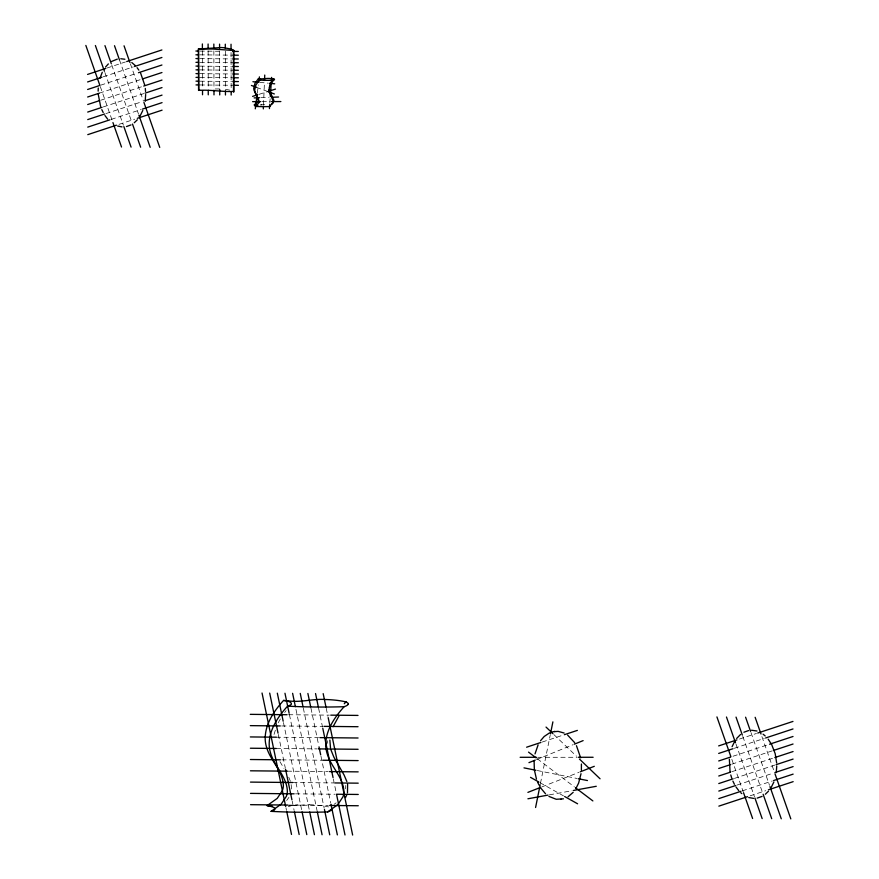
<?xml version="1.0" encoding="UTF-8"?>
<svg xmlns="http://www.w3.org/2000/svg" width="879" height="879" viewBox="0 0 879 879"><rect width="100%" height="100%" fill="white"/><g stroke="black" fill="none" stroke-linecap="round" stroke-linejoin="round"><path stroke-width="0.66" stroke-dasharray="4.39 3.3" d="M291.531 788.968L291.059 783.628M345.722 785.507L345.711 787.155A17.602 17.25 20.5 0 1 345.546 788.793M263.491 104.854L264.469 81.824M269.82 103.173L270.205 97.745M257.349 92.855L258.382 84.867M540.453 783.42L550.188 735.251M274.05 734.426L276.489 726.515M278.225 722.791L280.819 718.11M288.905 797.396L286.664 800.505M284.708 712.495L286.093 710.617M334.141 804.274L336.163 802.824M536.509 759.577L573.053 744.711M541.936 786.87L578.975 772.333M542.233 742.03L563.054 735.13M107.139 67.98L125.389 61.969M103.25 76.803L133.234 66.925M100.667 85.186L137.168 73.166M99.382 93.141L141.101 79.396M100.711 100.239L142.431 86.494M103.337 106.908L143.76 93.592M105.974 113.578L142.475 101.557M111.204 119.39L141.189 109.512M119.05 124.335L134.696 119.181M739.525 739.041L756.467 733.46M734.328 748.282L764.312 738.404M733.053 756.237L768.246 744.645M731.767 764.203L772.18 750.886M731.789 771.729L773.509 757.984M734.426 778.398L774.838 765.082M737.052 785.057L773.553 773.037M742.294 790.869L772.278 780.991M750.139 795.825L765.774 790.671M258.953 94.361L266.579 91.921M549.353 794.858L572.141 790.693M292.048 805.527L290.257 805.845M292.355 805.472L309.474 804.768M289.96 805.889L288.389 806.131L297.728 804.878M260.382 104.964A7.065 1.308 -0.2 0 1 260.755 104.898L263.81 104.744A8.285 1.538 -0.2 0 1 266.974 104.898M260.766 104.898L261.876 104.788M260.909 97.657L269.062 97.36M215.201 88.966L221.453 88.944A10.713 1.989 -0.2 0 1 222.332 88.988M262.03 101.623L270.106 101.601M537.717 757.291L576.91 757.28M200.005 51.081L219.157 51.268M200.016 54.839L231.485 55.157M200.027 58.607L231.496 58.915M200.038 62.365L231.507 62.684M200.049 66.134L231.518 66.441M200.06 69.891L231.529 70.21M200.071 73.66L231.54 73.968M200.082 77.429L231.551 77.737M200.093 81.187L231.562 81.494M200.104 84.955L231.573 85.263M288.455 714.726L329.372 715.132M281.665 725.955L322.582 726.362M276.248 737.195L318.528 737.613M276.281 748.479L317.198 748.886M281.774 759.83L321.329 760.214M287.257 771.169L328.175 771.575M292.751 782.519L333.668 782.925M295.52 793.836L335.064 794.231M287.367 805.043L328.285 805.45M259.734 82.362L267.897 83.153M225.42 89.273L229.76 90.141M537.223 770.52L576.888 778.442M256.503 87.351L266.711 91.13M539.937 782.64L563.472 795.858M537.256 758.731L574.339 786.859M553.891 734.591L576.492 756.226M279.962 761.675L283.983 768.433M288.751 777.212L290.499 781.508M761.906 736.58L773.652 770.015M751.007 732.625L769.521 785.354M742.799 736.393L762.675 792.979M735.965 744.019L754.479 796.737M731.833 759.346L743.568 792.792M130.378 63.815L143.475 101.107M119.467 59.86L138.442 113.874M111.721 64.903L132.048 122.774M104.887 72.528L123.401 125.257M100.294 86.581L112.941 122.588M326.241 708.298L327.9 716.308M318.594 708.221L322.483 726.9M333.328 778.937L336.108 792.276M310.957 708.144L318.736 745.502M320.967 756.182L330.691 802.879M303.31 708.067L324.164 808.142M295.948 709.331L317.077 810.735M289.422 714.594L309.43 810.658M283.445 722.516L301.794 810.581M278.302 734.448L285.257 767.806M292.202 801.165L294.146 810.504M285.95 807.757L286.51 810.427M231.056 52.476L231.166 89.548M225.321 51.048L225.442 89.493M219.585 50.982L219.706 89.438M213.861 50.927L213.971 89.383M208.125 50.872L208.246 89.328M202.401 50.817L202.511 89.262M309.529 804.724A33.787 6.263 -0.2 0 1 328.592 806.933M327.746 743.326A31.194 30.578 20.5 0 1 327.537 740.689"/><path stroke-width="1.32" d="M329.867 740.041L330.493 747.952M98.151 91.152L98.261 88.01M145.661 94.503L145.2 101.14M534.102 760.577L534.344 769.806L536.476 779.146M581.393 770.202L581.415 764.016M776.739 765.994L776.278 772.619M263.326 108.908L263.436 106.205M264.524 80.472L264.744 75.056M269.435 108.6L269.721 104.524M270.292 96.382L271.633 77.385M729.361 759.192L730.075 771.839M255.295 108.831L257.184 94.185M258.723 82.208L259.404 76.88M269.381 87.406L269.666 86.032M581.03 773.696L578.635 783.046L575.888 788.606M347.48 792.803L347.601 784.189M535.586 807.504L540.178 784.76M550.463 733.91L552.891 721.868M535.014 753.896L538.113 744.854M99.975 78.209L102.272 72.287M346.985 794.418L345.491 797.594M142.805 110.49L140.047 116.05M732.086 746.656L734.833 741.096M773.883 781.98L771.136 787.529M270.139 84.648L270.82 83.252M333.064 726.713L339.008 715.869M233.913 91.899L233.858 50.356L232.375 49.609A42.708 7.922 -0.2 0 0 230.177 48.894L223.826 47.708A10.713 1.989 -0.2 0 0 221.332 47.543L198.445 48.982L198.566 90.383C209.718 89.504 224.925 92.152 233.418 91.394M348.183 704.266L348.106 704.453A31.721 5.878 -0.2 0 1 344.085 706.705M271.226 82.549L271.677 81.846M540.552 740.711L544.2 736.481L549.65 732.811M272.182 81.143L273.918 79.044A8.285 1.538 -0.2 0 0 267.941 78.418L264.887 78.594A7.065 1.308 -0.2 0 0 264.425 78.67L264.282 78.703A5.582 1.033 -0.2 0 1 263.667 78.802L260.305 78.835A8.186 1.516 -0.2 0 1 258.338 78.67L254.866 83.582L253.734 88.372A7.801 7.647 20.5 0 0 254.053 90.295L258.283 99.986A4.395 4.318 20.5 0 1 258.041 101.206L254.218 104.975A8.186 1.516 -0.2 0 0 256.174 105.139L257.965 105.194M105.568 66.98L108.359 63.925M736.646 738.47L740.623 734.394M273.468 80.253L270.007 85.164L268.875 89.944A7.801 7.647 20.5 0 0 269.194 91.877L273.413 101.568A4.395 4.318 20.5 0 1 273.171 102.788L269.348 106.557A32.369 5.999 -0.2 0 1 255.207 106.414L259.03 102.645A4.395 4.318 20.5 0 0 259.283 101.426L255.053 91.735A7.801 7.647 20.5 0 1 254.734 89.812L255.866 85.021L259.338 80.11A32.369 5.999 -0.2 0 0 273.479 80.253A7.504 1.395 -0.2 0 0 273.984 79.033M325.966 699.552C313.429 698.453 301.178 702.728 288.642 700.893A33.512 6.208 -0.2 0 1 284.752 700.541L283.587 700.409C273.929 711.067 264.909 724.241 265.194 739.217A31.194 30.578 20.5 0 0 266.469 746.919C270.194 760.632 283.093 770.949 283.368 785.683A17.602 17.25 20.5 0 1 282.39 790.562L277.237 798.374L267.095 805.625A34.105 6.318 -0.2 0 1 270.062 806.263C271.567 806.603 277.193 807.867 274.303 810.009M287.576 706.145C277.929 716.803 268.897 729.977 269.183 744.952A31.194 30.578 20.5 0 0 270.457 752.655C274.193 766.367 287.081 776.684 287.356 791.419A17.602 17.25 20.5 0 1 286.378 796.297L281.236 804.109L271.084 811.361A129.488 24.008 -0.2 0 0 327.647 811.932L337.789 804.67L342.931 796.857A17.602 17.25 20.5 0 0 343.909 791.979C343.634 777.245 330.746 766.927 327.01 753.215A31.194 30.578 20.5 0 1 325.735 745.513C325.45 730.537 334.481 717.363 344.128 706.705A129.488 24.008 -0.2 0 1 287.576 706.156A33.435 6.197 -0.2 0 0 289.411 705.485C294.388 704.09 289.312 700.959 286.543 701.046A34.105 6.318 -0.2 0 0 283.587 700.409M344.271 703.749L345.93 701.881M137.344 119.775L134.267 122.752M573.185 792.331L568.087 796.759M768.422 791.265L765.345 794.242M272.688 103.151L271.93 103.909M198.566 90.383L199.753 90.141M111.556 61.464L117.325 59.113M131.004 124.906L126.488 126.554M743.876 732.24L748.611 730.548M762.093 796.396L757.127 798.132M273.677 810.361L272.919 810.713A33.435 6.197 -0.2 0 1 271.084 811.361M528.949 762.653L535.245 760.093M574.317 744.205L583.14 740.612M527.894 792.375L540.662 787.364M580.25 771.828L594.292 766.312M526.609 747.205L540.926 742.458M564.362 734.701L577.371 730.394M87.581 74.429L105.832 68.408M126.697 61.541L161.89 49.949M87.603 81.956L101.942 77.231M134.542 66.496L161.912 57.476M87.625 89.482L99.36 85.615M138.475 72.726L161.934 65.002M87.647 97.009L99.382 93.141M142.409 78.967L161.956 72.528M87.68 104.535L99.404 100.667M143.727 86.065L161.989 80.055M87.702 112.062L102.041 107.337M145.057 93.163L162.011 87.581M87.724 119.588L104.667 114.006M145.079 100.689L162.033 95.108M87.746 127.114L109.908 119.819M142.497 109.084L162.055 102.634M87.768 134.641L116.446 125.192M137.311 118.324L162.077 110.161M718.659 745.908L736.91 739.898M757.775 733.031L792.968 721.428M718.681 753.435L733.031 748.71M765.62 737.975L793.001 728.955M718.714 760.961L730.438 757.105M769.554 744.216L793.023 736.481M718.736 768.488L730.46 764.631M773.487 750.457L793.045 744.019M718.758 776.014L730.493 772.158M774.817 757.555L793.067 751.545M718.78 783.552L733.119 778.827M776.135 764.653L793.089 759.071M718.802 791.078L735.745 785.496M774.86 772.608L793.111 766.598M718.824 798.604L740.986 791.298M773.575 780.563L793.133 774.124M718.846 806.131L747.524 796.682M768.389 789.814L793.155 781.651M252.592 96.382L257.679 94.767M267.853 91.515L275.49 89.087M548.925 796.407L556.231 799.275L563.439 798.835M552.572 731.8L558.143 731.372L564.142 733.031M198.445 48.982L212.641 49.026L233.792 50.499M527.916 798.78L548.013 795.099M573.482 790.452L596.27 786.287M560.615 799.385L561.34 799.297M554.144 731.482L554.869 731.394M254.119 97.91L259.558 97.712M271.776 97.272L278.566 97.02M751.479 730.229L756.995 731.02M252.603 101.656L260.678 101.623M271.457 101.59L280.873 101.557M520.148 757.302L536.366 757.291M578.261 757.28L593.127 757.269M195.896 51.037L198.632 51.059M232.836 51.4L238.319 51.454M195.907 54.806L198.654 54.828M232.847 55.168L238.33 55.223M195.929 58.563L198.665 58.596M232.869 58.926L238.341 58.981M195.94 62.332L198.676 62.354M232.88 62.695L238.352 62.75M195.951 66.09L198.687 66.123M232.891 66.463L238.363 66.507M195.962 69.859L198.698 69.88M232.902 70.221L238.374 70.276M195.973 73.616L198.709 73.649M232.913 73.99L238.385 74.045M195.984 77.385L198.72 77.407M232.924 77.748L238.396 77.802M195.995 81.143L198.731 81.176M232.935 81.516L238.407 81.571M196.006 84.911L198.742 84.933M232.946 85.274L238.418 85.329M250.262 714.352L287.092 714.715M330.735 715.154L358.017 715.418M250.295 725.636L280.302 725.944M323.955 726.373L358.05 726.713M250.328 736.932L276.248 737.195M319.89 737.624L358.083 737.997M250.372 748.227L276.281 748.479M318.561 748.897L358.116 749.293M250.405 759.511L280.412 759.819M322.692 760.236L358.149 760.588M250.438 770.806L287.257 771.169M329.548 771.597L358.182 771.872M250.471 782.101L292.751 782.519M335.031 782.936L358.225 783.167M250.504 793.385L294.146 793.825M336.437 794.242L358.258 794.462M250.537 804.681L287.367 805.043M329.647 805.461L358.291 805.746M120.797 58.739L124.884 59.245M753.633 798.396L748.732 797.528M121.994 126.895L117.654 126.049M252.921 81.714L258.371 82.241M269.26 83.285L274.709 83.813M267.095 805.625L268.271 805.757A33.512 6.208 -0.2 0 0 272.149 806.109M523.994 767.872L535.893 770.257M578.206 778.706L587.458 780.552M251.405 85.461L256.503 87.351M267.985 91.603L274.358 93.965M530.52 777.355L538.761 781.98M564.648 796.517L577.602 803.791M528.532 752.116L536.168 757.907M575.426 787.694L592.875 800.923M131.806 62.552L135.146 65.453M763.082 734.185L765.202 735.943M567.636 735.108L574.712 742.711M740.766 792.693L741.81 793.605M546.035 727.076L552.913 733.657M579.437 759.049L600.06 778.794M545.518 793.759L540.772 788.056M738.745 790.617L736.009 786.991M107.667 119.137L104.931 115.501M768.18 739.162L771.553 744.359M137.091 67.672L138.871 70.155M734.415 784.277L732.877 781.101M771.696 744.623L775.19 753.666L776.662 762.939M576.459 745.689L580.656 757.874M537.64 782.178L539.036 785.09M140.618 73.133L144.815 85.318M101.799 109.622L103.195 112.523M346.864 781.552L344.128 775.102L333.844 757.072L330.954 749.886M755.138 717.297L761.005 734.009M775.003 773.872L790.814 818.887M745.579 717.198L750.545 731.339M769.971 786.639L781.266 818.788M736.031 717.099L742.348 735.108M763.126 794.264L771.707 818.701M726.472 717.011L735.514 742.733M754.929 798.022L762.159 818.602M716.923 716.912L730.921 756.775M743.568 792.792L752.611 818.503M124.049 45.807L129.927 62.53M143.925 102.393L159.736 147.408M114.501 45.708L119.467 59.86M138.893 115.16L150.188 147.309M104.953 45.62L111.27 63.618M132.498 124.06L140.629 147.211M95.393 45.521L104.425 71.243M123.851 126.543L131.081 147.123M85.845 45.433L99.843 85.296M112.941 122.588L121.522 147.024M730.779 774.959L731.713 778.069M100.635 106.59L98.228 94.207M323.175 693.619L325.955 706.969M328.186 717.638L352.644 835.05M315.539 693.542L318.319 706.892M322.769 728.241L333.053 777.607M336.668 794.946L345.007 834.973M307.892 693.465L310.672 706.815M319.011 746.842L320.681 754.841M330.965 804.208L337.36 834.896M300.255 693.399L303.035 706.738M324.439 809.471L329.724 834.819M292.608 693.322L295.388 706.661M317.352 812.064L322.077 834.742M284.972 693.245L289.136 713.254M309.716 811.987L314.44 834.665M277.325 693.168L283.17 721.187M302.068 811.91L306.793 834.6M269.688 693.091L278.028 733.119M285.532 769.147L291.927 799.824M294.432 811.833L299.157 834.523M262.041 693.015L285.675 806.428M286.785 811.756L291.509 834.446M145.299 88.416L145.573 91.46M233.407 50.564L233.528 91.965M231.034 44.236L231.045 49.729M231.177 92.295L231.188 95.042M225.299 44.181L225.31 48.301M225.442 90.867L225.453 94.987M219.574 44.126L219.585 48.235M219.706 89.438L219.728 94.932M213.839 44.06L213.85 48.18M213.982 90.757L213.993 94.877M208.103 44.005L208.114 48.125M208.246 90.702L208.257 94.822M202.379 43.95L202.39 49.444M202.522 90.636L202.533 94.756M198.533 48.916L198.819 90.405M254.394 104.942A6.691 1.242 -0.2 0 1 255.47 106.436M270.325 105.656A7.504 1.395 -0.2 0 1 269.392 106.557M258.525 78.638A6.691 1.242 -0.2 0 1 259.591 80.132M269.381 89.405A7.801 7.647 20.5 0 0 269.644 90.669L273.863 100.36A4.395 4.318 20.5 0 1 273.83 100.766M331.647 809.669A31.721 5.878 -0.2 0 1 327.592 811.921M331.801 809.119A29.216 5.417 -0.2 0 1 331.79 809.482M345.876 701.892A29.216 5.417 -0.2 0 1 348.282 704.266M326.021 699.508A33.787 6.263 -0.2 0 1 345.832 701.903"/></g></svg>
